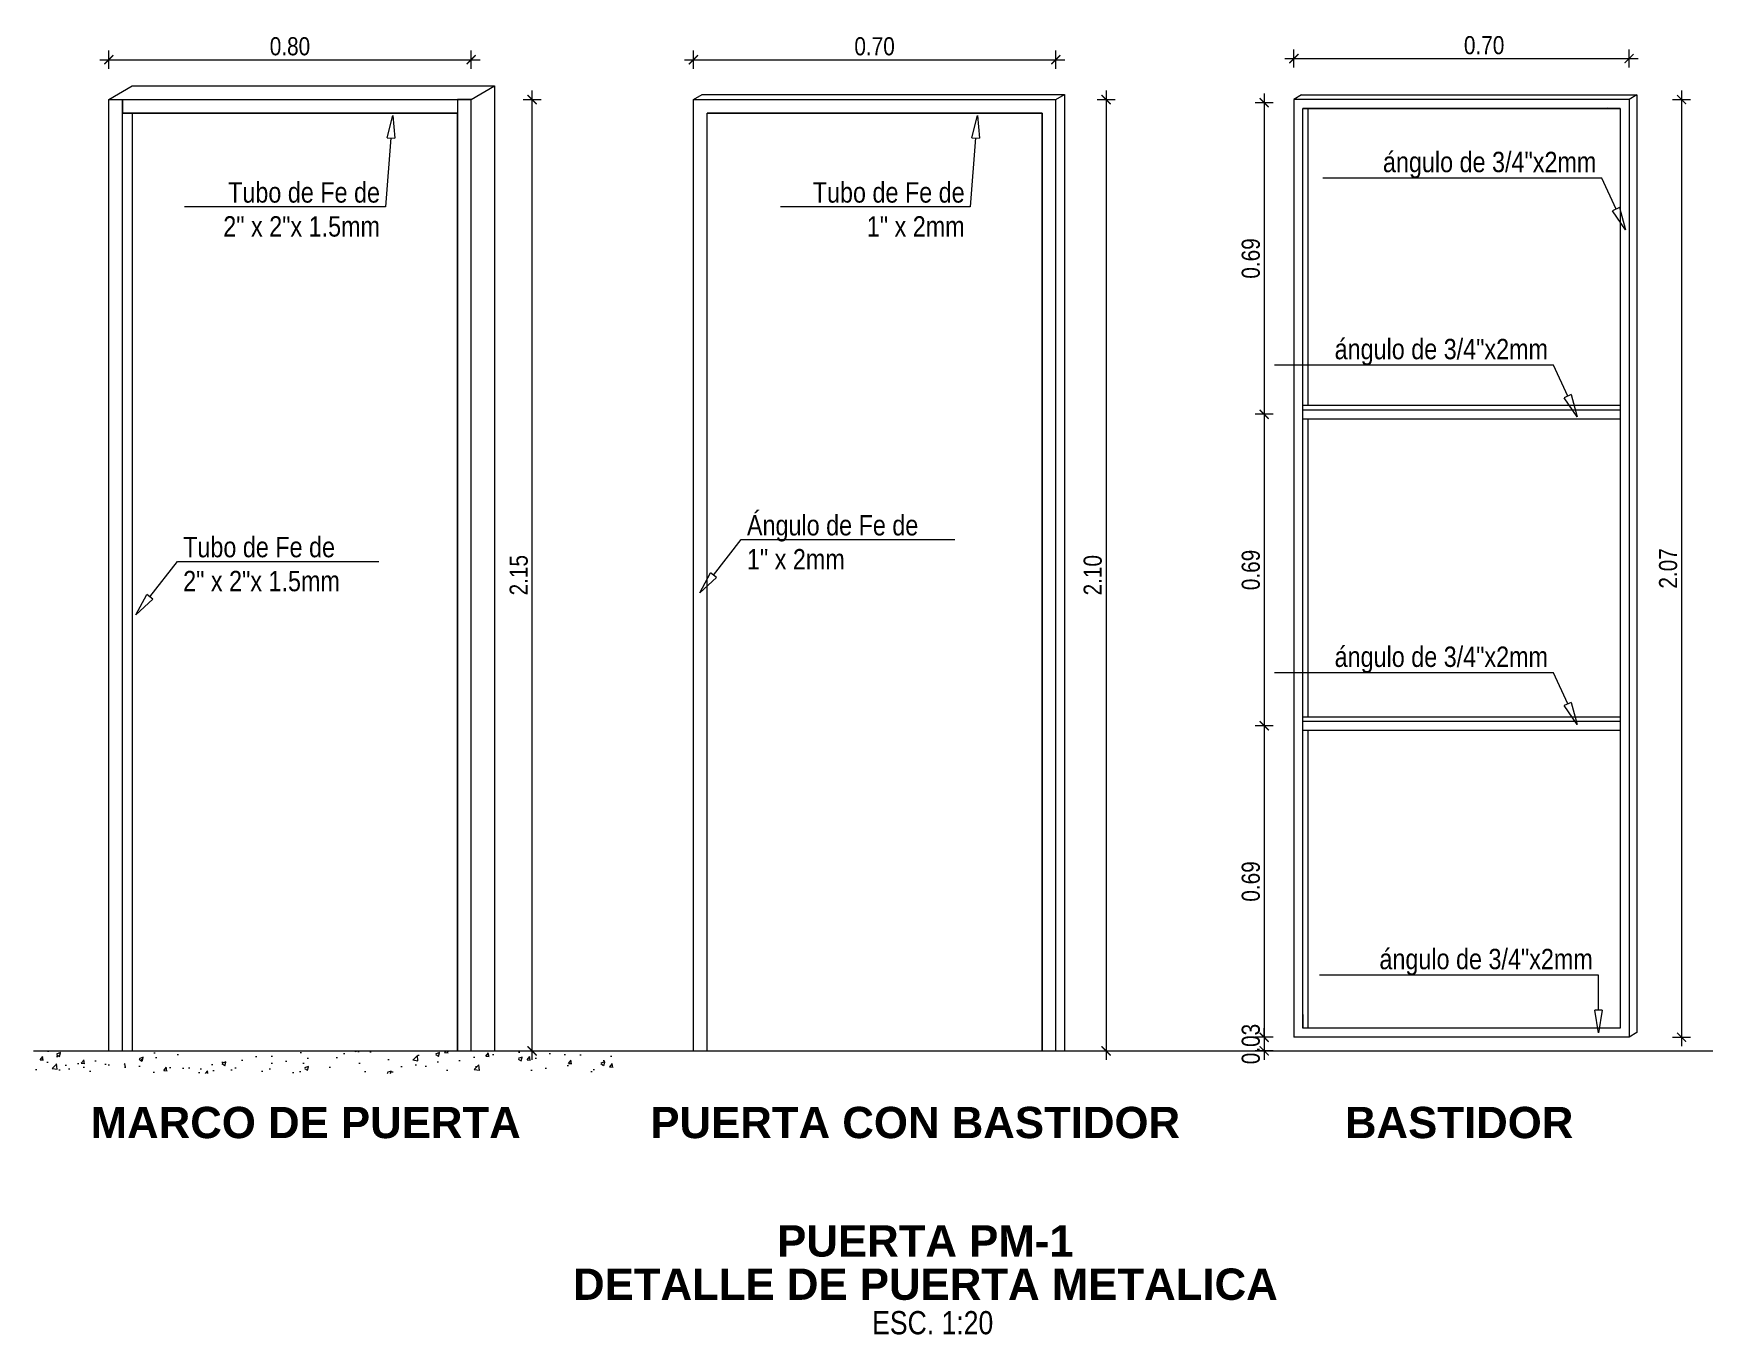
# Model space of a CAD drawing. Header units: metres. Extents: x 115.1 to 149.6, y 26.3 to 56.6.
# Drawn here: x 130.194 to 133.882, y 31.76 to 34.633 of the extents above; entities that cross this region are included whole.
import ezdxf
from ezdxf import colors
from ezdxf.entities.mleader import LeaderData, LeaderLine
from ezdxf.enums import TextEntityAlignment as Align
from ezdxf.math import Vec2, Vec3

# ---------------------------------------------------------------- set-up
doc = ezdxf.new("R2010")
doc.units = ezdxf.units.M
doc.layers.get('0').update_dxf_attribs({"color": 250})
doc.layers.get('Defpoints').update_dxf_attribs({"color": 30, "lineweight": 9})
for name, color, linetype, lineweight in [('-Acero techos', 252, 'Continuous', 13), ('-Achurado', 251, 'Continuous', 5), ('-Acotado', 251, 'Continuous', 5), ('-Textos', 7, 'Continuous', 20), ('FIC-2ES_VEREDA', 253, 'Continuous', 5)]:
    doc.layers.add(name, color=color, linetype=linetype, lineweight=lineweight)
doc.layers.add('G-TEXTOS-TITULOS', color=174, linetype='Continuous')
doc.styles.add('-Arial Narrow', font='ARIALN.TTF')
doc.styles.add('25-TITULO', font='arialbd.ttf', dxfattribs={"height": 0.1})
doc.dimstyles.new('Esc 1_20n', dxfattribs={"dimscale": 0.02, "dimtxt": 2, "dimasz": 1, "dimexe": 1, "dimexo": 1, "dimgap": 0.45, "dimtad": 1, "dimtoh": 1, "dimzin": 3, "dimdsep": 46, "dimtxsty": '-Arial Narrow', "dimblk": 'ARCHTICK', "dimcen": 1, "dimdle": 1, "dimclrd": 252, "dimclre": 252, "dimclrt": 252, "dimadec": 0, "dimazin": 0, "dimtfac": 1, "dimtix": 1, "dimtmove": 1, "dimatfit": 2, "dimldrblk": 'ARCHTICK', "dimfxl": 1, "dimfxlon": 1, "dimtolj": 2, "dimlwd": 5, "dimlwe": 5, "dimarcsym": 0})

# ---------------------------------------------------------------- blocks, each defined once
blk = doc.blocks.new('_ArchTick')
at = {"color": 0, "linetype": 'ByBlock', "const_width": 0.15}
blk.add_lwpolyline([(-0.5, -0.5), (0.5, 0.5)], dxfattribs=at)
blk = doc.blocks.new('*D416')
at = {"layer": '-Acotado', "color": 252, "lineweight": 5, "transparency": 16777216}
for p, q in [((133.8132, 34.4867), (133.8532, 34.4867)), ((133.8332, 34.5067), (133.8332, 32.3967)), ((133.8132, 32.4167), (133.8532, 32.4167))]:
    blk.add_line(p, q, dxfattribs=at)
at = {"layer": 'Defpoints', "color": 0, "transparency": 16777216}
for p in [(133.7173, 34.4867), (133.7173, 32.4167), (133.8332, 32.4167)]:
    blk.add_point(p, dxfattribs=at)
at = {"layer": '-Acotado', "color": 252, "lineweight": 5, "transparency": 16777216, "xscale": 0.02, "yscale": 0.02, "zscale": 0.02}
for p, rotation in [((133.8332, 34.4867), 90), ((133.8332, 32.4167), 270)]:
    blk.add_blockref('_ArchTick', p, dxfattribs=dict(at, rotation=rotation))
at = {"layer": '-Acotado', "color": 252, "transparency": 16777216, "insert": (133.8037, 33.4517), "char_height": 0.04, "attachment_point": 5, "rotation": 90, "style": '-Arial Narrow'}
blk.add_mtext('\\A2;2.07', dxfattribs=at)
blk = doc.blocks.new('*D417')
at = {"layer": '-Acotado', "color": 252, "lineweight": 5, "transparency": 16777216}
for p, q in [((132.9117, 33.1244), (132.9117, 32.3967)), ((132.9317, 33.1044), (132.8917, 33.1044)), ((132.9317, 32.4167), (132.8917, 32.4167))]:
    blk.add_line(p, q, dxfattribs=at)
at = {"layer": 'Defpoints', "color": 0, "transparency": 16777216}
for p in [(132.9973, 33.1044), (132.9117, 32.4167), (132.9773, 32.4167)]:
    blk.add_point(p, dxfattribs=at)
at = {"layer": '-Acotado', "color": 252, "lineweight": 5, "transparency": 16777216, "xscale": 0.02, "yscale": 0.02, "zscale": 0.02}
for p, rotation in [((132.9117, 33.1044), 90), ((132.9117, 32.4167), 270)]:
    blk.add_blockref('_ArchTick', p, dxfattribs=dict(at, rotation=rotation))
at = {"layer": '-Acotado', "color": 252, "transparency": 16777216, "insert": (132.8823, 32.7606), "char_height": 0.04, "attachment_point": 5, "rotation": 90, "style": '-Arial Narrow'}
blk.add_mtext('\\A2;0.69', dxfattribs=at)
blk = doc.blocks.new('_ClosedBlank')
at = {"color": 0, "linetype": 'ByBlock', "lineweight": -2}
for p, q in [((-1, 0.167), (0, 0)), ((-1, 0.167), (-1, -0.167)), ((0, 0), (-1, -0.167))]:
    blk.add_line(p, q, dxfattribs=at)
blk = doc.blocks.new('*D418')
at = {"layer": '-Acotado', "color": 252, "lineweight": 5, "transparency": 16777216}
for p, q in [((132.9773, 34.5571), (132.9773, 34.5971)), ((133.7173, 34.5571), (133.7173, 34.5971)), ((132.9573, 34.5771), (133.7373, 34.5771))]:
    blk.add_line(p, q, dxfattribs=at)
at = {"layer": 'Defpoints', "color": 0, "transparency": 16777216}
for p in [(133.7173, 34.5771), (132.9773, 34.4054), (133.7173, 34.4054)]:
    blk.add_point(p, dxfattribs=at)
at = {"layer": '-Acotado', "color": 252, "lineweight": 5, "transparency": 16777216, "xscale": 0.02, "yscale": 0.02, "zscale": 0.02, "rotation": 180}
blk.add_blockref('_ArchTick', (132.9773, 34.5771), dxfattribs=at)
at = {"layer": '-Acotado', "color": 252, "lineweight": 5, "transparency": 16777216, "xscale": 0.02, "yscale": 0.02, "zscale": 0.02}
blk.add_blockref('_ArchTick', (133.7173, 34.5771), dxfattribs=at)
at = {"layer": '-Acotado', "color": 252, "transparency": 16777216, "insert": (133.3973, 34.6065), "char_height": 0.04, "attachment_point": 5, "style": '-Arial Narrow'}
blk.add_mtext('\\A2;0.70', dxfattribs=at)
blk = doc.blocks.new('*D419')
at = {"layer": '-Acotado', "color": 252, "lineweight": 5, "transparency": 16777216}
for p, q in [((131.2754, 34.4867), (131.3154, 34.4867)), ((131.2954, 32.3667), (131.2954, 34.5067)), ((131.2754, 32.3867), (131.3154, 32.3867))]:
    blk.add_line(p, q, dxfattribs=at)
at = {"layer": 'Defpoints', "color": 0, "transparency": 16777216}
for p in [(131.1607, 34.4867), (131.2954, 34.4867), (131.1607, 32.3867)]:
    blk.add_point(p, dxfattribs=at)
at = {"layer": '-Acotado', "color": 252, "lineweight": 5, "transparency": 16777216, "xscale": 0.02, "yscale": 0.02, "zscale": 0.02}
for p, rotation in [((131.2954, 34.4867), 90), ((131.2954, 32.3867), 270)]:
    blk.add_blockref('_ArchTick', p, dxfattribs=dict(at, rotation=rotation))
at = {"layer": '-Acotado', "color": 252, "transparency": 16777216, "insert": (131.266, 33.4367), "char_height": 0.04, "attachment_point": 5, "rotation": 90, "style": '-Arial Narrow'}
blk.add_mtext('\\A2;2.15', dxfattribs=at)
blk = doc.blocks.new('*D420')
at = {"layer": '-Acotado', "color": 252, "lineweight": 5, "transparency": 16777216}
for p, q in [((130.3607, 34.5547), (130.3607, 34.5947)), ((131.1607, 34.5547), (131.1607, 34.5947)), ((130.3407, 34.5747), (131.1807, 34.5747))]:
    blk.add_line(p, q, dxfattribs=at)
at = {"layer": 'Defpoints', "color": 0, "transparency": 16777216}
for p in [(131.1607, 34.5747), (130.3607, 34.4867), (131.1607, 34.4867)]:
    blk.add_point(p, dxfattribs=at)
at = {"layer": '-Acotado', "color": 252, "lineweight": 5, "transparency": 16777216, "xscale": 0.02, "yscale": 0.02, "zscale": 0.02, "rotation": 180}
blk.add_blockref('_ArchTick', (130.3607, 34.5747), dxfattribs=at)
at = {"layer": '-Acotado', "color": 252, "lineweight": 5, "transparency": 16777216, "xscale": 0.02, "yscale": 0.02, "zscale": 0.02}
blk.add_blockref('_ArchTick', (131.1607, 34.5747), dxfattribs=at)
at = {"layer": '-Acotado', "color": 252, "transparency": 16777216, "insert": (130.7607, 34.6041), "char_height": 0.04, "attachment_point": 5, "style": '-Arial Narrow'}
blk.add_mtext('\\A2;0.80', dxfattribs=at)
blk = doc.blocks.new('*D423')
at = {"layer": '-Acotado', "color": 252, "lineweight": 5, "transparency": 16777216}
for p, q in [((132.9317, 32.4167), (132.8917, 32.4167)), ((132.9117, 32.4167), (132.9117, 32.4367)), ((132.9117, 32.4167), (132.9117, 32.3867)), ((132.9317, 32.3867), (132.8917, 32.3867)), ((132.9117, 32.3867), (132.9117, 32.3667))]:
    blk.add_line(p, q, dxfattribs=at)
at = {"layer": 'Defpoints', "color": 0, "transparency": 16777216}
for p in [(132.9973, 32.4167), (132.9117, 32.3867), (132.9773, 32.3867)]:
    blk.add_point(p, dxfattribs=at)
at = {"layer": '-Acotado', "color": 252, "lineweight": 5, "transparency": 16777216, "xscale": 0.02, "yscale": 0.02, "zscale": 0.02}
for p, rotation in [((132.9117, 32.4167), 270), ((132.9117, 32.3867), 90)]:
    blk.add_blockref('_ArchTick', p, dxfattribs=dict(at, rotation=rotation))
at = {"layer": '-Acotado', "color": 252, "transparency": 16777216, "insert": (132.8823, 32.4017), "char_height": 0.04, "attachment_point": 5, "rotation": 90, "style": '-Arial Narrow'}
blk.add_mtext('\\A2;0.03', dxfattribs=at)
blk = doc.blocks.new('*D413')
at = {"layer": '-Acotado', "color": 252, "lineweight": 5, "transparency": 16777216}
for p, q in [((131.6515, 34.5547), (131.6515, 34.5947)), ((132.4515, 34.5547), (132.4515, 34.5947)), ((131.6315, 34.5747), (132.4715, 34.5747))]:
    blk.add_line(p, q, dxfattribs=at)
at = {"layer": 'Defpoints', "color": 0, "transparency": 16777216}
for p in [(132.4515, 34.5747), (131.6515, 34.4867), (132.4515, 34.4867)]:
    blk.add_point(p, dxfattribs=at)
at = {"layer": '-Acotado', "color": 252, "lineweight": 5, "transparency": 16777216, "xscale": 0.02, "yscale": 0.02, "zscale": 0.02, "rotation": 180}
blk.add_blockref('_ArchTick', (131.6515, 34.5747), dxfattribs=at)
at = {"layer": '-Acotado', "color": 252, "lineweight": 5, "transparency": 16777216, "xscale": 0.02, "yscale": 0.02, "zscale": 0.02}
blk.add_blockref('_ArchTick', (132.4515, 34.5747), dxfattribs=at)
at = {"layer": '-Acotado', "color": 252, "transparency": 16777216, "insert": (132.0515, 34.6041), "char_height": 0.04, "attachment_point": 5, "style": '-Arial Narrow'}
blk.add_mtext('\\A2;0.70', dxfattribs=at)
blk = doc.blocks.new('*D414')
at = {"layer": '-Acotado', "color": 252, "lineweight": 5, "transparency": 16777216}
for p, q in [((132.9317, 33.792), (132.8917, 33.792)), ((132.9117, 33.812), (132.9117, 33.0843)), ((132.9317, 33.1043), (132.8917, 33.1043))]:
    blk.add_line(p, q, dxfattribs=at)
at = {"layer": 'Defpoints', "color": 0, "transparency": 16777216}
for p in [(132.9973, 33.792), (132.9117, 33.1043), (132.9773, 33.1043)]:
    blk.add_point(p, dxfattribs=at)
at = {"layer": '-Acotado', "color": 252, "lineweight": 5, "transparency": 16777216, "xscale": 0.02, "yscale": 0.02, "zscale": 0.02}
for p, rotation in [((132.9117, 33.792), 90), ((132.9117, 33.1043), 270)]:
    blk.add_blockref('_ArchTick', p, dxfattribs=dict(at, rotation=rotation))
at = {"layer": '-Acotado', "color": 252, "transparency": 16777216, "insert": (132.8823, 33.4482), "char_height": 0.04, "attachment_point": 5, "rotation": 90, "style": '-Arial Narrow'}
blk.add_mtext('\\A2;0.69', dxfattribs=at)
blk = doc.blocks.new('*D415')
at = {"layer": '-Acotado', "color": 252, "lineweight": 5, "transparency": 16777216}
for p, q in [((132.9317, 34.4798), (132.8917, 34.4798)), ((132.9117, 34.4998), (132.9117, 33.772)), ((132.9317, 33.792), (132.8917, 33.792))]:
    blk.add_line(p, q, dxfattribs=at)
at = {"layer": 'Defpoints', "color": 0, "transparency": 16777216}
for p in [(132.9973, 34.4798), (132.9117, 33.792), (132.9773, 33.792)]:
    blk.add_point(p, dxfattribs=at)
at = {"layer": '-Acotado', "color": 252, "lineweight": 5, "transparency": 16777216, "xscale": 0.02, "yscale": 0.02, "zscale": 0.02}
for p, rotation in [((132.9117, 34.4798), 90), ((132.9117, 33.792), 270)]:
    blk.add_blockref('_ArchTick', p, dxfattribs=dict(at, rotation=rotation))
at = {"layer": '-Acotado', "color": 252, "transparency": 16777216, "insert": (132.8823, 34.1359), "char_height": 0.04, "attachment_point": 5, "rotation": 90, "style": '-Arial Narrow'}
blk.add_mtext('\\A2;0.69', dxfattribs=at)
blk = doc.blocks.new('*D424')
at = {"layer": '-Acotado', "color": 252, "lineweight": 5, "transparency": 16777216}
for p, q in [((132.5427, 34.4867), (132.5827, 34.4867)), ((132.5627, 34.5067), (132.5627, 32.3667)), ((132.5427, 32.3867), (132.5827, 32.3867))]:
    blk.add_line(p, q, dxfattribs=at)
at = {"layer": 'Defpoints', "color": 0, "transparency": 16777216}
for p in [(132.4515, 34.4867), (132.4709, 32.3867), (132.5627, 32.3867)]:
    blk.add_point(p, dxfattribs=at)
at = {"layer": '-Acotado', "color": 252, "lineweight": 5, "transparency": 16777216, "xscale": 0.02, "yscale": 0.02, "zscale": 0.02}
for p, rotation in [((132.5627, 34.4867), 90), ((132.5627, 32.3867), 270)]:
    blk.add_blockref('_ArchTick', p, dxfattribs=dict(at, rotation=rotation))
at = {"layer": '-Acotado', "color": 252, "transparency": 16777216, "insert": (132.5333, 33.4367), "char_height": 0.04, "attachment_point": 5, "rotation": 90, "style": '-Arial Narrow'}
blk.add_mtext('\\A2;2.10', dxfattribs=at)

msp = doc.modelspace()

# ---------------------------------------------------------------- hatches: boundary and pattern name
at = {"layer": '-Achurado', "ltscale": 0.009}
h = msp.add_hatch(dxfattribs=at)
h.set_pattern_fill('AR-CONC', color=256, scale=0.0005)
h.set_pattern_definition([(50, (-1372.33062, -1398.33109), (0.0910923345, -0.0079695428), [0.009525, -0.104775]), (355, (-1372.33062, -1398.33109), (-0.0176217107, 0.0955284226), [0.00762, -0.083820292]), (100.4514447, (-1372.32303, -1398.331755), (0.0734706235, 0.087558876), [0.0080950044, -0.0890451223]), (46.1842, (-1372.33062, -1398.30569), (0.1355395204, -0.021021164), [0.0142875, -0.1571625]), (96.6355576, (-1372.31933, -1398.30744), (0.118702067, 0.123713062), [0.012142512, -0.133567804]), (351.184151, (-1372.33062, -1398.30569), (0.118702067, 0.123713062), [0.0114299835, -0.125729866]), (21, (-1372.31792, -1398.31204), (0.0758071956, -0.051132599), [0.009525, -0.104775]), (326, (-1372.31792, -1398.31204), (0.030901014, 0.092093983), [0.00762, -0.08382]), (71.451445, (-1372.311605, -1398.3163), (0.1067082096, 0.0409613844), [0.0080950044, -0.089044969]), (37.5, (-1372.330622, -1398.33109), (0.0015443016, 0.04227751944), [0, -0.082804, 0, -0.08509, 0, -0.0841375]), (7.5, (-1372.330622, -1398.33109), (0.0334098313, 0.0500902874), [0, -0.048514, 0, -0.080899, 0, -0.0320675]), (327.5, (-1372.358943, -1398.33109), (0.0677952976, -0.002864372), [0, -0.03175, 0, -0.09906, 0, -0.131445]), (317.5, (-1372.371643, -1398.33109), (0.0740645907, 0.0127132455), [0, -0.041275, 0, -0.065786, 0, -0.093345])])
h.paths.add_polyline_path([(130.3607, 32.3867), (130.1943, 32.3867), (130.1943, 32.3367), (130.3607, 32.3367)])
h.paths.add_polyline_path([(131.2257, 32.3867), (130.3957, 32.3867), (130.3957, 32.3367), (131.2257, 32.3367)])
h.paths.add_polyline_path([(131.4852, 32.3867), (131.2607, 32.3867), (131.2607, 32.3367), (131.4852, 32.3367)])

# ---------------------------------------------------------------- linework, layer by layer
at = {"layer": '-Acero techos'}
for p, q in [((130.3607, 34.4867), (130.4126, 34.5167)), ((130.3607, 34.4867), (130.3907, 34.4867)), ((130.3607, 32.3867), (130.3607, 34.4867)), ((130.3907, 34.4867), (130.3907, 34.4567)), ((131.1607, 34.4867), (131.1307, 34.4867)), ((131.1307, 34.4867), (131.1307, 34.4517)), ((131.1607, 32.3867), (131.1607, 34.4867)), ((131.6515, 34.4867), (131.6709, 34.4979)), ((131.6515, 34.4867), (131.6815, 34.4867)), ((131.6515, 32.3867), (131.6515, 34.4867)), ((132.4515, 32.3867), (132.4515, 34.4867)), ((132.9942, 34.4974), (132.9773, 34.4867)), ((133.7173, 34.4867), (132.9773, 34.4867)), ((132.9773, 34.4867), (132.9773, 33.4267)), ((132.9942, 34.4974), (133.7342, 34.4974)), ((133.7342, 34.4974), (133.7173, 34.4867)), ((133.7173, 34.4867), (133.7173, 32.4167)), ((133.7342, 34.4974), (133.7342, 32.4274)), ((131.1307, 34.4567), (130.3907, 34.4567)), ((130.3907, 34.4567), (130.4126, 34.4567)), ((130.3907, 34.4567), (131.1307, 34.4567)), ((130.4126, 34.4567), (130.4126, 32.3867)), ((131.1307, 34.4567), (131.1307, 32.3867)), ((131.1307, 34.4517), (131.1307, 34.4517)), ((132.4215, 34.4567), (131.6815, 34.4567)), ((131.6815, 34.4567), (131.7035, 34.4567)), ((131.6815, 34.4567), (132.4215, 34.4567)), ((132.4215, 34.4567), (132.4215, 32.3867)), ((132.4215, 34.4517), (132.4215, 34.4517)), ((133.6973, 34.4667), (133.6973, 32.4367)), ((132.9973, 33.8121), (133.6973, 33.8121)), ((132.9973, 33.8021), (133.6973, 33.8021)), ((132.9973, 33.7821), (133.6973, 33.7821)), ((132.9773, 33.4267), (132.9773, 32.4167)), ((132.9973, 33.1244), (133.6973, 33.1244)), ((132.9973, 33.1144), (133.6973, 33.1144)), ((132.9973, 33.0944), (133.6973, 33.0944)), ((132.9973, 32.4667), (132.9973, 32.4367)), ((133.7173, 32.4167), (132.9773, 32.4167)), ((133.6973, 32.4367), (132.9973, 32.4367)), ((133.7342, 32.4274), (133.7173, 32.4167))]:
    msp.add_line(p, q, dxfattribs=at)
for points in [[(130.4126, 34.5167), (131.2126, 34.5167)], [(131.1607, 34.4867), (131.2126, 34.5167)], [(131.2126, 34.5167), (131.2126, 32.3867)], [(131.1307, 34.4567), (130.3907, 34.4567), (130.3907, 34.4867), (131.1607, 34.4867)], [(131.6815, 34.4867), (132.4515, 34.4867)], [(132.4515, 34.4867), (132.4709, 34.4979)], [(130.3907, 32.3867), (130.3907, 34.4567)], [(131.1307, 32.3867), (131.1307, 34.4567)], [(132.4215, 34.4567), (131.6815, 34.4567)], [(131.6815, 32.3867), (131.6815, 34.4567)], [(132.4215, 32.3867), (132.4215, 34.4567)], [(133.6973, 34.4667), (132.9973, 34.4667)], [(132.9973, 32.4667), (132.9973, 33.4417), (132.9973, 34.4667)], [(133.008, 34.4667), (133.008, 33.8121)], [(133.008, 33.7821), (133.008, 33.1244)], [(133.008, 33.0944), (133.008, 32.4367)]]:
    msp.add_lwpolyline(points, dxfattribs=at)
msp.add_lwpolyline([(133.6696, 34.469), (133.6696, 34.469)], close=True, dxfattribs=at)
at = {"layer": '-Achurado'}
msp.add_line((130.1943, 32.3867), (131.4852, 32.3867), dxfattribs=at)
at = {"layer": 'FIC-2ES_VEREDA'}
for p, q in [((131.6709, 34.4979), (132.4709, 34.4979)), ((132.4709, 34.4979), (132.4709, 32.3867)), ((131.4852, 32.3867), (136.0944, 32.3867))]:
    msp.add_line(p, q, dxfattribs=at)
msp.add_lwpolyline([(132.9973, 34.4667), (133.6973, 34.4667), (133.6973, 32.4367), (132.9973, 32.4367)], close=True, dxfattribs=at)

# ---------------------------------------------------------------- texts
at = {"layer": '-Textos', "style": '-Arial Narrow'}
msp.add_text('ESC. 1:20', height=0.05122, dxfattribs=at).set_placement((132.1798, 31.7866), align=Align.MIDDLE_CENTER)
at = {"layer": 'G-TEXTOS-TITULOS', "color": 219, "true_color": 0x642165, "style": '25-TITULO'}
for s, height, p in [('MARCO DE PUERTA', 0.069141, (130.7955, 32.2285)), ('PUERTA CON BASTIDOR', 0.069141, (132.1412, 32.2285)), ('BASTIDOR', 0.06914, (133.3421, 32.2285)), ('PUERTA PM-1', 0.069141, (132.1637, 31.9671)), ('DETALLE DE PUERTA METALICA', 0.069141, (132.1637, 31.8716))]:
    msp.add_text(s, height=height, dxfattribs=at).set_placement(p, align=Align.MIDDLE_CENTER)

# ---------------------------------------------------------------- dimensions: what is measured, and where the dimension line sits
at = {"layer": '-Acotado'}
dim = msp.add_linear_dim(base=(131.1607, 34.5747), p1=(130.3607, 34.4867), p2=(131.1607, 34.4867), dimstyle='Esc 1_20n', dxfattribs=at)
dim.commit()
dim.dimension.update_dxf_attribs({"geometry": '*D420', "text_midpoint": (130.7607, 34.6041)})
dim = msp.add_linear_dim(base=(132.4515, 34.5747), p1=(131.6515, 34.4867), p2=(132.4515, 34.4867), text='0.70', dimstyle='Esc 1_20n', dxfattribs=at)
dim.commit()
dim.dimension.update_dxf_attribs({"geometry": '*D413', "text_midpoint": (132.0515, 34.6041)})
dim = msp.add_linear_dim(base=(133.7173, 34.5771), p1=(132.9773, 34.4054), p2=(133.7173, 34.4054), text='0.70', dimstyle='Esc 1_20n', dxfattribs=at)
dim.commit()
dim.dimension.update_dxf_attribs({"geometry": '*D418', "text_midpoint": (133.3973, 34.5771), "dimtype": 160})
for base, p1, p2, text, picture, middle in [((131.2954, 34.4867), (131.1607, 32.3867), (131.1607, 34.4867), '2.15', '*D419', (131.266, 33.4367)), ((133.8332, 32.4167), (133.7173, 34.4867), (133.7173, 32.4167), '2.07', '*D416', (133.8037, 33.4517))]:
    dim = msp.add_linear_dim(base=base, p1=p1, p2=p2, angle=90, text=text, dimstyle='Esc 1_20n', dxfattribs=at)
    dim.commit()
    dim.dimension.update_dxf_attribs({"geometry": picture, "text_midpoint": middle})
for base, p1, p2, picture, middle in [((132.5627, 32.3867), (132.4515, 34.4867), (132.4709, 32.3867), '*D424', (132.5333, 33.4367)), ((132.9117, 33.792), (132.9973, 34.4798), (132.9773, 33.792), '*D415', (132.8823, 34.1359)), ((132.9117, 33.1043), (132.9973, 33.792), (132.9773, 33.1043), '*D414', (132.8823, 33.4482)), ((132.9117, 32.4167), (132.9973, 33.1044), (132.9773, 32.4167), '*D417', (132.8823, 32.7606)), ((132.9117, 32.3867), (132.9973, 32.4167), (132.9773, 32.3867), '*D423', (132.8823, 32.4017))]:
    dim = msp.add_linear_dim(base=base, p1=p1, p2=p2, angle=90, dimstyle='Esc 1_20n', dxfattribs=at)
    dim.commit()
    dim.dimension.update_dxf_attribs({"geometry": picture, "text_midpoint": middle})

# ---------------------------------------------------------------- leaders
at = {"layer": '-Acotado', "ltscale": 0.009}
ml = msp.add_multileader_mtext('Standard', dxfattribs=at)
ml.set_content('\\A1;Tubo de Fe de\\P2" x 2"x 1.5mm', color=7, style='-Arial Narrow')
ml.set_leader_properties(color=7, linetype='ByLayer', lineweight=0)
ml.set_arrow_properties(name='CLOSEDBLANK')
ml.build(insert=Vec2(0, 0))
ml.multileader.update_dxf_attribs({"has_dogleg": 0, "text_left_attachment_type": 6, "text_right_attachment_type": 6, "dogleg_length": 0, "arrow_head_size": 0.05, "scale": 0.025})
ctx = ml.context
ctx.base_point, ctx.scale, ctx.char_height, ctx.arrow_head_size, ctx.landing_gap_size, ctx.plane_origin = Vec3(130.6057, 34.2502), 0.025, 0.045, 0.05, 0.0125, Vec3(130.9655, 34.0351)
ctx.left_attachment, ctx.right_attachment, ctx.text_align_type = 6, 6, 2
notes = []
notes.append((ctx, [(0, (1, 1, 0), (130.972, 34.2502), (-1, 0), 0, [(0, [(130.9876, 34.4517)], 0, [])])]))
ctx.mtext.insert, ctx.mtext.alignment, ctx.mtext.flow_direction = Vec3(130.9595, 34.3042), 3, 5
ml = msp.add_multileader_mtext('Standard', dxfattribs=at)
ml.set_content('\\A1;Tubo de Fe de\\P1" x 2mm', color=7, style='-Arial Narrow')
ml.set_leader_properties(color=7, linetype='ByLayer', lineweight=0)
ml.set_arrow_properties(name='CLOSEDBLANK')
ml.build(insert=Vec2(0, 0))
ml.multileader.update_dxf_attribs({"has_dogleg": 0, "text_left_attachment_type": 6, "text_right_attachment_type": 6, "dogleg_length": 0, "arrow_head_size": 0.05, "scale": 0.025})
ctx = ml.context
ctx.base_point, ctx.scale, ctx.char_height, ctx.arrow_head_size, ctx.landing_gap_size, ctx.plane_origin = Vec3(131.906, 34.2502), 0.025, 0.045, 0.05, 0.0125, Vec3(132.2564, 34.0351)
ctx.left_attachment, ctx.right_attachment, ctx.text_align_type = 6, 6, 2
notes.append((ctx, [(0, (1, 1, 0), (132.2628, 34.2502), (-1, 0), 0, [(0, [(132.2784, 34.4517)], 0, [])])]))
ctx.mtext.insert, ctx.mtext.alignment, ctx.mtext.flow_direction = Vec3(132.2503, 34.3042), 3, 5
ml = msp.add_multileader_mtext('Standard', dxfattribs=at)
ml.set_content('ángulo de 3/4"x2mm', color=7, style='-Arial Narrow')
ml.set_leader_properties(color=7, linetype='ByLayer', lineweight=0)
ml.set_arrow_properties(name='CLOSEDBLANK')
ml.build(insert=Vec2(0, 0))
ml.multileader.update_dxf_attribs({"has_dogleg": 0, "text_left_attachment_type": 6, "text_right_attachment_type": 6, "dogleg_length": 0, "arrow_head_size": 0.05, "scale": 0.025})
ctx = ml.context
ctx.base_point, ctx.scale, ctx.char_height, ctx.arrow_head_size, ctx.landing_gap_size, ctx.plane_origin = Vec3(133.1665, 34.3131), 0.025, 0.045, 0.05, 0.0125, Vec3(133.7348, 33.9992)
ctx.left_attachment, ctx.right_attachment, ctx.text_align_type = 6, 6, 2
notes.append((ctx, [(0, (1, 1, 0), (133.6575, 34.3131), (-1, 0), 0, [(0, [(133.7091, 34.1992)], 0, [])])]))
ctx.mtext.insert, ctx.mtext.alignment, ctx.mtext.flow_direction = Vec3(133.645, 34.3714), 3, 5
ml = msp.add_multileader_mtext('Standard', dxfattribs=at)
ml.set_content('ángulo de 3/4"x2mm', color=7, style='-Arial Narrow')
ml.set_leader_properties(color=7, linetype='ByLayer', lineweight=0)
ml.set_arrow_properties(name='CLOSEDBLANK')
ml.build(insert=Vec2(0, 0))
ml.multileader.update_dxf_attribs({"has_dogleg": 0, "text_left_attachment_type": 6, "text_right_attachment_type": 6, "dogleg_length": 0, "arrow_head_size": 0.05, "scale": 0.025})
ctx = ml.context
ctx.base_point, ctx.scale, ctx.char_height, ctx.arrow_head_size, ctx.landing_gap_size, ctx.plane_origin = Vec3(133.0598, 33.9002), 0.025, 0.045, 0.05, 0.0125, Vec3(133.6281, 33.5863)
ctx.left_attachment, ctx.right_attachment, ctx.text_align_type = 6, 6, 2
notes.append((ctx, [(0, (1, 1, 0), (133.5508, 33.9002), (-1, 0), 0, [(0, [(133.6024, 33.7863)], 0, [])])]))
ctx.mtext.insert, ctx.mtext.alignment, ctx.mtext.flow_direction = Vec3(133.5383, 33.9584), 3, 5
ml = msp.add_multileader_mtext('Standard', dxfattribs=at)
ml.set_content('\\A1;Ángulo de Fe de\\P1" x 2mm', color=7, style='-Arial Narrow')
ml.set_leader_properties(color=7, linetype='ByLayer', lineweight=0)
ml.set_arrow_properties(name='CLOSEDBLANK')
ml.build(insert=Vec2(0, 0))
ml.multileader.update_dxf_attribs({"has_dogleg": 0, "text_left_attachment_type": 6, "text_right_attachment_type": 6, "dogleg_length": 0, "arrow_head_size": 0.05, "scale": 0.025})
ctx = ml.context
ctx.base_point, ctx.scale, ctx.char_height, ctx.arrow_head_size, ctx.landing_gap_size, ctx.plane_origin = Vec3(131.7572, 33.5155), 0.025, 0.045, 0.05, 0.0125, Vec3(131.7426, 33.3154)
ctx.left_attachment, ctx.right_attachment = 6, 6
notes.append((ctx, [(1, (1, 1, 0), (131.7572, 33.5155), (1, 0), 0, [(0, [(131.6654, 33.3976)], 0, [])])]))
ctx.mtext.insert, ctx.mtext.flow_direction = Vec3(131.7697, 33.5695), 5
ml = msp.add_multileader_mtext('Standard', dxfattribs=at)
ml.set_content('\\A1;Tubo de Fe de\\P2" x 2"x 1.5mm', color=7, style='-Arial Narrow')
ml.set_leader_properties(color=7, linetype='ByLayer', lineweight=0)
ml.set_arrow_properties(name='CLOSEDBLANK')
ml.build(insert=Vec2(0, 0))
ml.multileader.update_dxf_attribs({"has_dogleg": 0, "text_left_attachment_type": 6, "text_right_attachment_type": 6, "dogleg_length": 0, "arrow_head_size": 0.05, "scale": 0.025})
ctx = ml.context
ctx.base_point, ctx.scale, ctx.char_height, ctx.arrow_head_size, ctx.landing_gap_size, ctx.plane_origin = Vec3(130.5124, 33.4673), 0.025, 0.045, 0.05, 0.0125, Vec3(130.4979, 33.2671)
ctx.left_attachment, ctx.right_attachment = 6, 6
notes.append((ctx, [(1, (1, 1, 0), (130.5124, 33.4673), (1, 0), 0, [(0, [(130.4207, 33.3494)], 0, [])])]))
ctx.mtext.insert, ctx.mtext.flow_direction = Vec3(130.5249, 33.5213), 5
ml = msp.add_multileader_mtext('Standard', dxfattribs=at)
ml.set_content('ángulo de 3/4"x2mm', color=7, style='-Arial Narrow')
ml.set_leader_properties(color=7, linetype='ByLayer', lineweight=0)
ml.set_arrow_properties(name='CLOSEDBLANK')
ml.build(insert=Vec2(0, 0))
ml.multileader.update_dxf_attribs({"has_dogleg": 0, "text_left_attachment_type": 6, "text_right_attachment_type": 6, "dogleg_length": 0, "arrow_head_size": 0.05, "scale": 0.025})
ctx = ml.context
ctx.base_point, ctx.scale, ctx.char_height, ctx.arrow_head_size, ctx.landing_gap_size, ctx.plane_origin = Vec3(133.0598, 33.2209), 0.025, 0.045, 0.05, 0.0125, Vec3(133.6281, 32.907)
ctx.left_attachment, ctx.right_attachment, ctx.text_align_type = 6, 6, 2
notes.append((ctx, [(0, (1, 1, 0), (133.5508, 33.2209), (-1, 0), 0, [(0, [(133.6024, 33.107)], 0, [])])]))
ctx.mtext.insert, ctx.mtext.alignment, ctx.mtext.flow_direction = Vec3(133.5383, 33.2792), 3, 5
ml = msp.add_multileader_mtext('Standard', dxfattribs=at)
ml.set_content('ángulo de 3/4"x2mm', color=7, style='-Arial Narrow')
ml.set_leader_properties(color=7, linetype='ByLayer', lineweight=0)
ml.set_arrow_properties(name='CLOSEDBLANK')
ml.build(insert=Vec2(0, 0))
ml.multileader.update_dxf_attribs({"has_dogleg": 0, "text_left_attachment_type": 6, "text_right_attachment_type": 6, "dogleg_length": 0, "arrow_head_size": 0.05, "scale": 0.025})
ctx = ml.context
ctx.base_point, ctx.scale, ctx.char_height, ctx.arrow_head_size, ctx.landing_gap_size, ctx.plane_origin = Vec3(133.1587, 32.5537), 0.025, 0.045, 0.05, 0.0125, Vec3(133.6971, 32.4398)
ctx.left_attachment, ctx.right_attachment, ctx.text_align_type = 6, 6, 2
notes.append((ctx, [(0, (1, 1, 0), (133.6497, 32.5537), (-1, 0), 0, [(0, [(133.6497, 32.4268)], 0, [])])]))
ctx.mtext.insert, ctx.mtext.alignment, ctx.mtext.flow_direction = Vec3(133.6372, 32.6119), 3, 5
for ctx, leaders in notes:
    for number, flags, end, landing, length, lines in leaders:
        leader = LeaderData()
        leader.index, (leader.has_last_leader_line, leader.has_dogleg_vector, leader.attachment_direction) = number, flags
        leader.last_leader_point, leader.dogleg_vector, leader.dogleg_length = Vec3(end), Vec3(landing), length
        for number, points, colour, breaks in lines:
            line = LeaderLine()
            line.index, line.vertices, line.color, line.breaks = number, Vec3.list(points), colors.encode_raw_color(colour), breaks
            leader.lines.append(line)
        ctx.leaders.append(leader)

doc.saveas('drawing.dxf')
